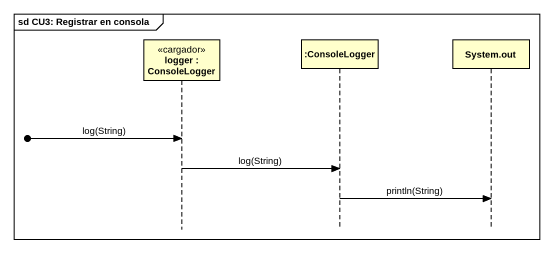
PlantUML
@startuml
mainframe sd CU3: Registrar en consola
hide footbox
participant "logger : ConsoleLogger" as logger <<cargador>>
participant ":ConsoleLogger" as ConsoleLogger
participant "System.out" as System_out

[o-> logger : log(String)
logger -> ConsoleLogger : log(String)
ConsoleLogger -> System_out : println(String)
@enduml
